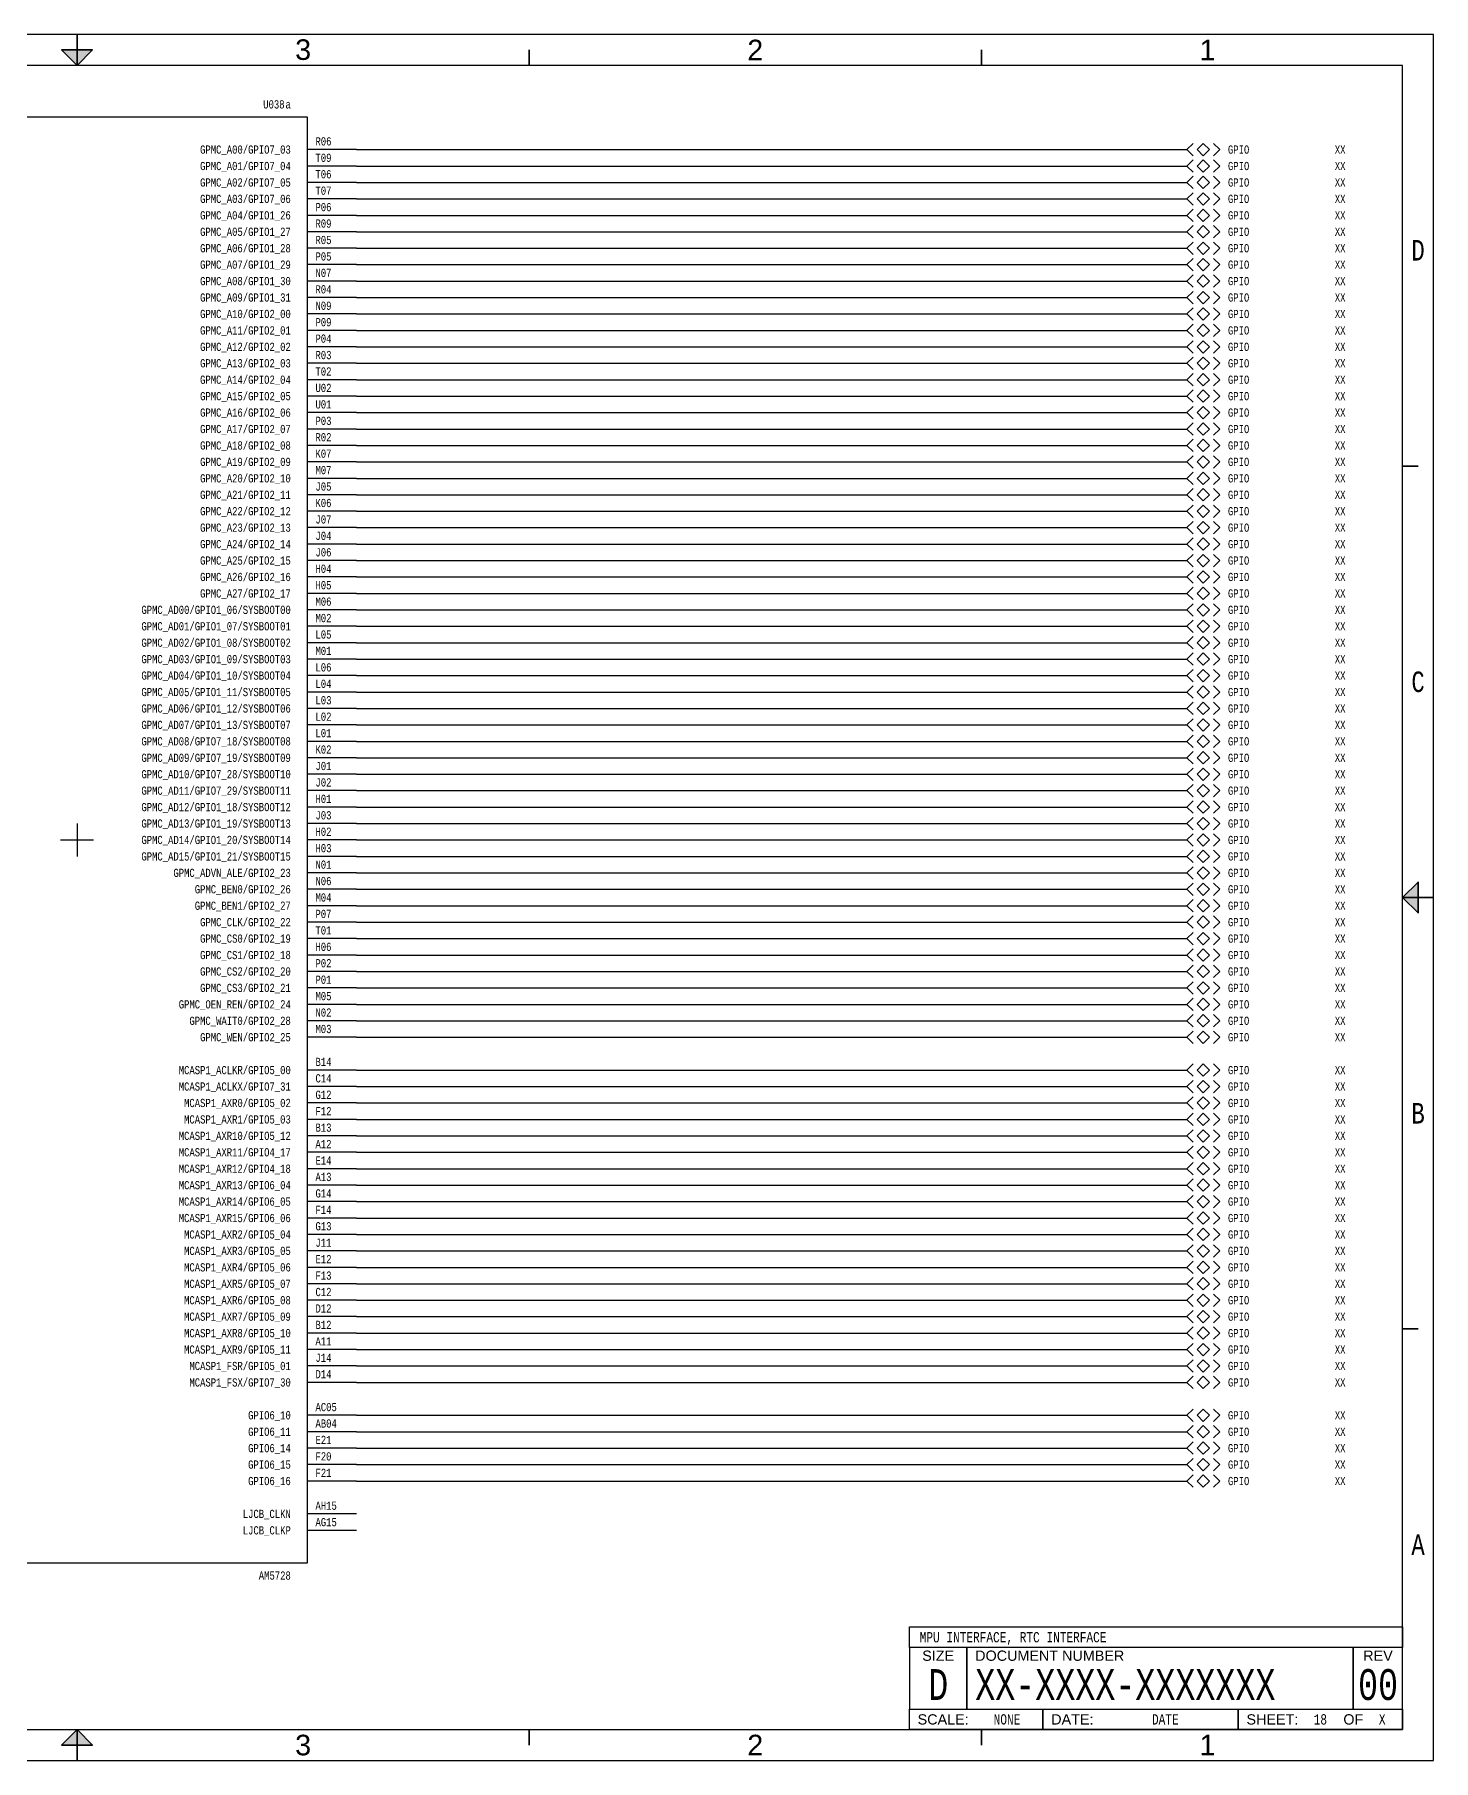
# Paper-space layout '18' of a CAD drawing. Header units: inches. Extents: x 0.2 to 16.8, y 0.2 to 10.8.
# Drawn here: x 8.24 to 16.75, y 0.25 to 10.75 of the extents above; entities that cross this region are included whole.
import ezdxf
from ezdxf.enums import TextEntityAlignment as Align

# ---------------------------------------------------------------- set-up
doc = ezdxf.new("R2010")
doc.units = ezdxf.units.IN
doc.header["$MEASUREMENT"] = 0
for name, color, linetype in [('BORDER', 13, 'Continuous'), ('COMPONENT', 14, 'Continuous'), ('SIGNAL', 84, 'Continuous'), ('TEXT', 252, 'Continuous')]:
    doc.layers.add(name, color=color, linetype=linetype)
doc.styles.add('Monotxt_75', font='monotxt.shx', dxfattribs={"width": 0.75})
doc.styles.get("Standard").update_dxf_attribs({"font": 'arial.ttf'})

# ---------------------------------------------------------------- blocks, each defined once
blk = doc.blocks.new('ANSI B Frame')
at = {"layer": 'BORDER', "lineweight": 35}
h = blk.add_hatch(color=256, dxfattribs=at)
h.dxf.hatch_style = 1
h.paths.add_polyline_path([(8.59375, 10.65625), (8.5, 10.65625), (8.5, 10.5625)])
h.paths.add_polyline_path([(8.5, 10.5625), (8.5, 10.65625), (8.40625, 10.65625)])
h = blk.add_hatch(color=256, dxfattribs=at)
h.dxf.hatch_style = 1
h.paths.add_polyline_path([(16.65625, 5.59375), (16.65625, 5.5), (16.5625, 5.5)])
h.paths.add_polyline_path([(16.5625, 5.5), (16.65625, 5.5), (16.65625, 5.40625)])
h = blk.add_hatch(color=256, dxfattribs=at)
h.dxf.hatch_style = 1
h.paths.add_polyline_path([(8.59375, 0.34375), (8.5, 0.34375), (8.5, 0.4375)])
h.paths.add_polyline_path([(8.5, 0.4375), (8.5, 0.34375), (8.40625, 0.34375)])
at = {"layer": 'BORDER'}
for points in [[(0.25, 0.25), (16.75, 0.25), (16.75, 10.75), (0.25, 10.75)], [(0.4375, 0.4375), (16.5625, 0.4375), (16.5625, 10.5625), (0.4375, 10.5625)], [(13.5625, 1.0625), (16.5625, 1.0625), (16.5625, 0.9375), (13.5625, 0.9375)], [(13.5625, 0.9375), (13.5625, 0.5625), (13.9125, 0.5625), (13.9125, 0.9375), (13.9125, 0.5625), (16.2625, 0.5625), (16.2625, 0.9375), (16.2625, 0.5625), (16.5625, 0.5625), (16.5625, 0.9375)], [(16.5625, 0.4375), (15.5625, 0.4375), (15.5625, 0.5625), (15.5625, 0.4375), (14.375, 0.4375), (14.375, 0.5625), (14.375, 0.4375), (13.5625, 0.4375), (13.5625, 0.5625), (16.5625, 0.5625)]]:
    blk.add_lwpolyline(points, close=True, dxfattribs=at)
at = {"layer": 'BORDER', "lineweight": 35}
for points in [[(8.5, 10.5625), (8.5, 10.75)], [(11.25, 10.65625), (11.25, 10.5625)], [(14, 10.65625), (14, 10.5625)], [(16.65625, 8.125), (16.5625, 8.125)], [(16.5625, 5.5), (16.75, 5.5)], [(16.65625, 2.875), (16.5625, 2.875)], [(8.5, 0.4375), (8.5, 0.25)], [(11.25, 0.34375), (11.25, 0.4375)], [(14, 0.34375), (14, 0.4375)]]:
    blk.add_lwpolyline(points, dxfattribs=at)
for points in [[(8.5, 10.5625), (8.59375, 10.65625), (8.40625, 10.65625)], [(16.5625, 5.5), (16.65625, 5.59375), (16.65625, 5.40625)], [(8.5, 0.4375), (8.59375, 0.34375), (8.40625, 0.34375)]]:
    blk.add_lwpolyline(points, close=True, dxfattribs=at)
at = {"layer": 'BORDER', "style": 'Monotxt_75', "width": 0.75}
for s, p in [('D', (16.65625, 9.4375)), ('C', (16.65625, 6.8125)), ('B', (16.65625, 4.1875)), ('A', (16.65625, 1.5625))]:
    blk.add_text(s, height=0.125, dxfattribs=at).set_placement(p, align=Align.MIDDLE_CENTER)
at = {"layer": 'BORDER'}
for s, p in [('SIZE', (13.7375, 0.8875)), ('REV', (16.4125, 0.8875)), ('OF', (16.2625, 0.5))]:
    blk.add_text(s, height=0.0625, dxfattribs=at).set_placement(p, align=Align.MIDDLE_CENTER)
for s, p in [('DOCUMENT NUMBER', (13.9625, 0.8875)), ('SCALE:', (13.6125, 0.5)), ('DATE:', (14.425, 0.5)), ('SHEET:', (15.6125, 0.5))]:
    blk.add_text(s, height=0.0625, dxfattribs=at).set_placement(p, align=Align.MIDDLE_LEFT)
at = {"layer": 'BORDER', "flags": 8}
for tag, p in [('ZN6', (1.625, 10.65787)), ('ZN5', (4.375, 10.66009)), ('ZN4', (7.125, 10.65625)), ('ZN3', (9.875, 10.65796)), ('ZN2', (12.625, 10.65574)), ('ZN1', (15.375, 10.65574)), ('ZN6', (1.625, 0.34375)), ('ZN5', (4.375, 0.34375)), ('ZN4', (7.125, 0.34375)), ('ZN3', (9.875, 0.34375)), ('ZN2', (12.625, 0.34375)), ('ZN1', (15.375, 0.34375))]:
    blk.add_attdef(tag, text='', height=0.125, dxfattribs=at).set_placement(p, align=Align.MIDDLE_CENTER)
at = {"layer": 'TEXT', "style": 'Monotxt_75', "width": 0.75, "flags": 8}
for tag, height, p in [('DESRP', 0.0625, (13.625, 1)), ('DWG_NO', 0.1875, (13.9625, 0.7125))]:
    blk.add_attdef(tag, text='', height=height, dxfattribs=at).set_placement(p, align=Align.MIDDLE_LEFT)
for tag, height, p in [('SHTSZ', 0.1875, (13.7375, 0.7125)), ('REV', 0.1875, (16.4125, 0.7125)), ('SCALE', 0.0625, (14.15625, 0.5)), ('REVDATE', 0.0625, (15.11875, 0.5)), ('CURRSHT', 0.0625, (16.0625, 0.5)), ('LASTSHT', 0.0625, (16.4375, 0.5))]:
    blk.add_attdef(tag, text='', height=height, dxfattribs=at).set_placement(p, align=Align.MIDDLE_CENTER)
blk = doc.blocks.new('AM5728_A')
blk.add_lwpolyline([(-1.4, 4.4), (1.4, 4.4), (1.4, -4.4), (-1.4, -4.4)], close=True)
for points in [[(-1.7, 4.2), (-1.4, 4.2)], [(1.7, 4.2), (1.4, 4.2)], [(-1.4, 4.1), (-1.7, 4.1)], [(1.7, 4.1), (1.4, 4.1)], [(-1.4, 4), (-1.7, 4)], [(1.7, 4), (1.4, 4)], [(-1.4, 3.9), (-1.7, 3.9)], [(1.7, 3.9), (1.4, 3.9)], [(1.7, 3.8), (1.4, 3.8)], [(-1.4, 3.7), (-1.7, 3.7)], [(1.7, 3.7), (1.4, 3.7)], [(-1.4, 3.6), (-1.7, 3.6)], [(1.7, 3.6), (1.4, 3.6)], [(-1.4, 3.5), (-1.7, 3.5)], [(1.7, 3.5), (1.4, 3.5)], [(-1.4, 3.4), (-1.7, 3.4)], [(1.7, 3.4), (1.4, 3.4)], [(-1.4, 3.3), (-1.7, 3.3)], [(1.7, 3.3), (1.4, 3.3)], [(-1.4, 3.2), (-1.7, 3.2)], [(1.7, 3.2), (1.4, 3.2)], [(-1.4, 3.1), (-1.7, 3.1)], [(1.7, 3.1), (1.4, 3.1)], [(-1.4, 3), (-1.7, 3)], [(1.7, 3), (1.4, 3)], [(1.7, 2.9), (1.4, 2.9)], [(-1.4, 2.8), (-1.7, 2.8)], [(1.7, 2.8), (1.4, 2.8)], [(-1.4, 2.7), (-1.7, 2.7)], [(1.7, 2.7), (1.4, 2.7)], [(-1.4, 2.6), (-1.7, 2.6)], [(1.7, 2.6), (1.4, 2.6)], [(1.7, 2.5), (1.4, 2.5)], [(-1.4, 2.4), (-1.7, 2.4)], [(1.7, 2.4), (1.4, 2.4)], [(-1.4, 2.3), (-1.7, 2.3)], [(1.7, 2.3), (1.4, 2.3)], [(-1.4, 2.2), (-1.7, 2.2)], [(1.7, 2.2), (1.4, 2.2)], [(1.7, 2.1), (1.4, 2.1)], [(-1.4, 2), (-1.7, 2)], [(1.7, 2), (1.4, 2)], [(-1.4, 1.9), (-1.7, 1.9)], [(1.7, 1.9), (1.4, 1.9)], [(-1.4, 1.8), (-1.7, 1.8)], [(1.7, 1.8), (1.4, 1.8)], [(-1.4, 1.7), (-1.7, 1.7)], [(1.7, 1.7), (1.4, 1.7)], [(1.7, 1.6), (1.4, 1.6)], [(-1.4, 1.5), (-1.7, 1.5)], [(1.7, 1.5), (1.4, 1.5)], [(-1.4, 1.4), (-1.7, 1.4)], [(1.7, 1.4), (1.4, 1.4)], [(-1.4, 1.3), (-1.7, 1.3)], [(1.7, 1.3), (1.4, 1.3)], [(-1.4, 1.2), (-1.7, 1.2)], [(1.7, 1.2), (1.4, 1.2)], [(1.7, 1.1), (1.4, 1.1)], [(-1.4, 1), (-1.7, 1)], [(1.7, 1), (1.4, 1)], [(-1.4, 0.9), (-1.7, 0.9)], [(1.7, 0.9), (1.4, 0.9)], [(-1.4, 0.8), (-1.7, 0.8)], [(1.7, 0.8), (1.4, 0.8)], [(-1.4, 0.7), (-1.7, 0.7)], [(1.7, 0.7), (1.4, 0.7)], [(-1.4, 0.6), (-1.7, 0.6)], [(1.7, 0.6), (1.4, 0.6)], [(1.7, 0.5), (1.4, 0.5)], [(-1.4, 0.4), (-1.7, 0.4)], [(1.7, 0.4), (1.4, 0.4)], [(1.7, 0.3), (1.4, 0.3)], [(-1.4, 0.2), (-1.7, 0.2)], [(1.7, 0.2), (1.4, 0.2)], [(-1.4, 0.1), (-1.7, 0.1)], [(-1.4, 0), (-1.7, 0)], [(1.7, 0.1), (1.4, 0.1)], [(1.7, 0), (1.4, 0)], [(-1.4, -0.1), (-1.7, -0.1)], [(1.7, -0.1), (1.4, -0.1)], [(-1.4, -0.2), (-1.7, -0.2)], [(1.7, -0.2), (1.4, -0.2)], [(-1.4, -0.3), (-1.7, -0.3)], [(1.7, -0.3), (1.4, -0.3)], [(1.7, -0.4), (1.4, -0.4)], [(-1.4, -0.5), (-1.7, -0.5)], [(1.7, -0.5), (1.4, -0.5)], [(1.7, -0.6), (1.4, -0.6)], [(-1.4, -0.7), (-1.7, -0.7)], [(1.7, -0.7), (1.4, -0.7)], [(-1.7, -0.8), (-1.4, -0.8)], [(1.7, -0.8), (1.4, -0.8)], [(1.7, -0.9), (1.4, -0.9)], [(1.7, -1), (1.4, -1)], [(-1.4, -1.1), (-1.7, -1.1)], [(1.7, -1.1), (1.4, -1.1)], [(-1.4, -1.2), (-1.7, -1.2)], [(1.7, -1.2), (1.4, -1.2)], [(-1.4, -1.3), (-1.7, -1.3)], [(-1.4, -1.4), (-1.7, -1.4)], [(1.7, -1.4), (1.4, -1.4)], [(-1.4, -1.5), (-1.7, -1.5)], [(1.7, -1.5), (1.4, -1.5)], [(-1.4, -1.6), (-1.7, -1.6)], [(1.7, -1.6), (1.4, -1.6)], [(-1.4, -1.7), (-1.7, -1.7)], [(1.7, -1.7), (1.4, -1.7)], [(-1.4, -1.8), (-1.7, -1.8)], [(1.7, -1.8), (1.4, -1.8)], [(-1.4, -1.9), (-1.7, -1.9)], [(1.7, -1.9), (1.4, -1.9)], [(-1.4, -2), (-1.7, -2)], [(-1.4, -2.1), (-1.7, -2.1)], [(1.7, -2), (1.4, -2)], [(-1.4, -2.2), (-1.7, -2.2)], [(1.7, -2.1), (1.4, -2.1)], [(1.7, -2.2), (1.4, -2.2)], [(1.7, -2.3), (1.4, -2.3)], [(-1.4, -2.4), (-1.7, -2.4)], [(1.7, -2.4), (1.4, -2.4)], [(-1.4, -2.5), (-1.7, -2.5)], [(1.7, -2.5), (1.4, -2.5)], [(-1.4, -2.6), (-1.7, -2.6)], [(1.7, -2.6), (1.4, -2.6)], [(-1.4, -2.7), (-1.7, -2.7)], [(1.7, -2.7), (1.4, -2.7)], [(-1.4, -2.8), (-1.7, -2.8)], [(1.7, -2.8), (1.4, -2.8)], [(-1.4, -2.9), (-1.7, -2.9)], [(1.7, -2.9), (1.4, -2.9)], [(-1.4, -3), (-1.7, -3)], [(1.7, -3), (1.4, -3)], [(-1.4, -3.1), (-1.7, -3.1)], [(1.7, -3.1), (1.4, -3.1)], [(-1.4, -3.2), (-1.7, -3.2)], [(1.7, -3.2), (1.4, -3.2)], [(-1.4, -3.3), (-1.7, -3.3)], [(1.7, -3.3), (1.4, -3.3)], [(-1.4, -3.4), (-1.7, -3.4)], [(-1.4, -3.5), (-1.7, -3.5)], [(1.7, -3.5), (1.4, -3.5)], [(1.7, -3.6), (1.4, -3.6)], [(-1.4, -3.7), (-1.7, -3.7)], [(1.7, -3.7), (1.4, -3.7)], [(-1.4, -3.8), (-1.7, -3.8)], [(1.7, -3.8), (1.4, -3.8)], [(-1.4, -3.9), (-1.7, -3.9)], [(1.7, -3.9), (1.4, -3.9)], [(-1.4, -4), (-1.7, -4)], [(-1.4, -4.1), (-1.7, -4.1)], [(1.7, -4.1), (1.4, -4.1)], [(-1.4, -4.2), (-1.7, -4.2)], [(1.7, -4.2), (1.4, -4.2)]]:
    blk.add_lwpolyline(points)
at = {"color": 7}
for points in [[(0, 0.1), (0, 0), (0.1, 0)], [(-0.1, 0), (0, 0), (0, -0.1)]]:
    blk.add_lwpolyline(points, dxfattribs=at)
at = {"layer": 'TEXT', "style": 'Monotxt_75', "width": 0.75}
for s, p in [('a', (1.3, 4.45)), ('AD17', (-1.45, 4.225)), ('AC17', (-1.45, 4.125)), ('AB16', (-1.45, 4.025)), ('AC16', (-1.45, 3.925)), ('D20', (-1.45, 3.725)), ('F18', (-1.45, 3.625)), ('D23', (-1.45, 3.525)), ('F19', (-1.45, 3.425)), ('E18', (-1.45, 3.325)), ('E20', (-1.45, 3.225)), ('G21', (-1.45, 3.125)), ('D24', (-1.45, 3.025)), ('AE15', (-1.45, 2.825)), ('AD15', (-1.45, 2.725)), ('AF15', (-1.45, 2.625)), ('AC15', (-1.45, 2.425)), ('AC13', (-1.45, 2.325)), ('AC14', (-1.45, 2.225)), ('AE14', (-1.45, 2.025)), ('AD14', (-1.45, 1.925)), ('AB17', (-1.45, 1.825)), ('AF14', (-1.45, 1.725)), ('D18', (-1.45, 1.525)), ('E17', (-1.45, 1.425)), ('B26', (-1.45, 1.325)), ('C23', (-1.45, 1.225)), ('D21', (-1.45, 1.025)), ('Y11', (-1.45, 0.925)), ('F22', (-1.45, 0.825)), ('E23', (-1.45, 0.725)), ('F23', (-1.45, 0.625)), ('AB10', (-1.45, 0.425)), ('AF12', (-1.45, 0.225)), ('AE12', (-1.45, 0.125)), ('AC11', (-1.45, 0.025)), ('AD11', (-1.45, -0.075)), ('AD12', (-1.45, -0.175)), ('AC12', (-1.45, -0.275)), ('AC10', (-1.45, -0.475)), ('AE11', (-1.45, -0.675)), ('AF11', (-1.45, -0.775)), ('E15', (-1.45, -1.075)), ('A19', (-1.45, -1.175)), ('B15', (-1.45, -1.275)), ('A15', (-1.45, -1.375)), ('C15', (-1.45, -1.475)), ('A16', (-1.45, -1.575)), ('D15', (-1.45, -1.675)), ('B16', (-1.45, -1.775)), ('B17', (-1.45, -1.875)), ('A17', (-1.45, -1.975)), ('A20', (-1.45, -2.075)), ('A18', (-1.45, -2.175)), ('B18', (-1.45, -2.375)), ('B19', (-1.45, -2.475)), ('C17', (-1.45, -2.575)), ('C18', (-1.45, -2.775)), ('F15', (-1.45, -2.675)), ('G16', (-1.45, -2.875)), ('D17', (-1.45, -2.975)), ('A21', (-1.45, -3.075)), ('AA03', (-1.45, -3.175)), ('AB03', (-1.45, -3.275)), ('AA04', (-1.45, -3.375)), ('AB09', (-1.45, -3.475)), ('AB02', (-1.45, -3.675)), ('AB01', (-1.45, -3.775)), ('AA02', (-1.45, -3.875)), ('AA01', (-1.45, -3.975)), ('AC02', (-1.45, -4.075)), ('AC01', (-1.45, -4.175))]:
    blk.add_text(s, height=0.05, dxfattribs=at).set_placement(p, align=Align.RIGHT)
for s, p in [('WAKEUP0/GPIO1_00', (-1.3, 4.2)), ('WAKEUP1/GPIO1_01', (-1.3, 4.1)), ('WAKEUP2/GPIO1_02', (-1.3, 4)), ('WAKEUP3/GPIO1_03', (-1.3, 3.9)), ('TRSTN', (-1.3, 3.7)), ('TMS', (-1.3, 3.6)), ('TDI/GPIO8_27', (-1.3, 3.5)), ('TDO/GPIO8_28', (-1.3, 3.4)), ('RTCK/GPIO8_29', (-1.3, 3.3)), ('TCLK', (-1.3, 3.2)), ('EMU0/GPIO8_30', (-1.3, 3.1)), ('EMU1/GPIO8_31', (-1.3, 3)), ('XI_OSC0', (-1.3, 2.8)), ('VSSA_OSC0', (-1.3, 2.6)), ('XO_OSC0', (-1.3, 2.7)), ('XI_OSC1', (-1.3, 2.4)), ('XO_OSC1', (-1.3, 2.3)), ('VSSA_OSC1', (-1.3, 2.2)), ('RTC_OSC_XI_CLKIN32', (-1.3, 2)), ('RTC_OSC_XO', (-1.3, 1.9)), ('RTC_PORZ', (-1.3, 1.8)), ('RTC_ISO', (-1.3, 1.7)), ('XREF_CLK0/GPIO6_17', (-1.3, 1.5)), ('XREF_CLK1/GPIO6_18', (-1.3, 1.4)), ('XREF_CLK2/GPIO6_19', (-1.3, 1.3)), ('XREF_CLK3/GPIO6_20', (-1.3, 1.2)), ('NMIN_DSP', (-1.3, 1)), ('ON_OFF', (-1.3, 0.9)), ('PORZ', (-1.3, 0.8)), ('RESETN', (-1.3, 0.7)), ('RSTOUTN', (-1.3, 0.6)), ('USB1_DRVVBUS/GPIO6_12', (-1.3, 0.4)), ('USB_RXN0', (-1.3, 0.2)), ('USB_RXP0', (-1.3, 0.1)), ('USB_TXN0', (-1.3, 0)), ('USB_TXP0', (-1.3, -0.1)), ('USB1_DP', (-1.3, -0.2)), ('USB1_DM', (-1.3, -0.3)), ('USB2_DRVVBUS/GPIO6_13', (-1.3, -0.5)), ('USB2_DP', (-1.3, -0.7)), ('USB2_DM', (-1.3, -0.8)), ('MCASP2_ACLKR', (-1.3, -1.1)), ('MCASP2_ACLKX', (-1.3, -1.2)), ('MCASP2_AXR0', (-1.3, -1.3)), ('MCASP2_AXR1', (-1.3, -1.4)), ('MCASP2_AXR2/GPIO6_08', (-1.3, -1.5)), ('MCASP2_AXR3/GPIO6_09', (-1.3, -1.6)), ('MCASP2_AXR4/GPIO1_04', (-1.3, -1.7)), ('MCASP2_AXR5/GPIO6_07', (-1.3, -1.8)), ('MCASP2_AXR6/GPIO2_29', (-1.3, -1.9)), ('MCASP2_AXR7/GPIO1_05', (-1.3, -2)), ('MCASP2_FSR', (-1.3, -2.1)), ('MCASP2_FSX', (-1.3, -2.2)), ('MCASP3_ACLKX/GPIO5_13', (-1.3, -2.4)), ('MCASP3_AXR0', (-1.3, -2.5)), ('MCASP3_AXR1', (-1.3, -2.6)), ('MCASP3_FSX/GPIO5_14', (-1.3, -2.7)), ('MCASP4_ACLKX', (-1.3, -2.8)), ('MCASP4_AXR0', (-1.3, -2.9)), ('MCASP4_AXR1', (-1.3, -3)), ('MCASP4_FSX', (-1.3, -3.1)), ('MCASP5_ACLKX', (-1.3, -3.2)), ('MCASP5_AXR0', (-1.3, -3.3)), ('MCASP5_AXR1', (-1.3, -3.4)), ('MCASP5_FSX', (-1.3, -3.5)), ('MLBP_CLK_N', (-1.3, -3.7)), ('MLBP_CLK_P', (-1.3, -3.8)), ('MLBP_DAT_N', (-1.3, -3.9)), ('MLBP_DAT_P', (-1.3, -4)), ('MLBP_SIG_N', (-1.3, -4.1)), ('MLBP_SIG_P', (-1.3, -4.2))]:
    blk.add_text(s, height=0.05, dxfattribs=at).set_placement(p, align=Align.MIDDLE_LEFT)
for s, p in [('GPMC_A00/GPIO7_03', (1.3, 4.2)), ('GPMC_A01/GPIO7_04', (1.3, 4.1)), ('GPMC_A02/GPIO7_05', (1.3, 4)), ('GPMC_A03/GPIO7_06', (1.3, 3.9)), ('GPMC_A04/GPIO1_26', (1.3, 3.8)), ('GPMC_A05/GPIO1_27', (1.3, 3.7)), ('GPMC_A06/GPIO1_28', (1.3, 3.6)), ('GPMC_A07/GPIO1_29', (1.3, 3.5)), ('GPMC_A08/GPIO1_30', (1.3, 3.4)), ('GPMC_A09/GPIO1_31', (1.3, 3.3)), ('GPMC_A10/GPIO2_00', (1.3, 3.2)), ('GPMC_A11/GPIO2_01', (1.3, 3.1)), ('GPMC_A12/GPIO2_02', (1.3, 3)), ('GPMC_A13/GPIO2_03', (1.3, 2.9)), ('GPMC_A14/GPIO2_04', (1.3, 2.8)), ('GPMC_A15/GPIO2_05', (1.3, 2.7)), ('GPMC_A16/GPIO2_06', (1.3, 2.6)), ('GPMC_A17/GPIO2_07', (1.3, 2.5)), ('GPMC_A18/GPIO2_08', (1.3, 2.4)), ('GPMC_A19/GPIO2_09', (1.3, 2.3)), ('GPMC_A20/GPIO2_10', (1.3, 2.2)), ('GPMC_A21/GPIO2_11', (1.3, 2.1)), ('GPMC_A22/GPIO2_12', (1.3, 2)), ('GPMC_A23/GPIO2_13', (1.3, 1.9)), ('GPMC_A24/GPIO2_14', (1.3, 1.8)), ('GPMC_A25/GPIO2_15', (1.3, 1.7)), ('GPMC_A26/GPIO2_16', (1.3, 1.6)), ('GPMC_A27/GPIO2_17', (1.3, 1.5)), ('GPMC_AD00/GPIO1_06/SYSBOOT00', (1.3, 1.4)), ('GPMC_AD01/GPIO1_07/SYSBOOT01', (1.3, 1.3)), ('GPMC_AD02/GPIO1_08/SYSBOOT02', (1.3, 1.2)), ('GPMC_AD03/GPIO1_09/SYSBOOT03', (1.3, 1.1)), ('GPMC_AD04/GPIO1_10/SYSBOOT04', (1.3, 1)), ('GPMC_AD05/GPIO1_11/SYSBOOT05', (1.3, 0.9)), ('GPMC_AD06/GPIO1_12/SYSBOOT06', (1.3, 0.8)), ('GPMC_AD07/GPIO1_13/SYSBOOT07', (1.3, 0.7)), ('GPMC_AD08/GPIO7_18/SYSBOOT08', (1.3, 0.6)), ('GPMC_AD09/GPIO7_19/SYSBOOT09', (1.3, 0.5)), ('GPMC_AD10/GPIO7_28/SYSBOOT10', (1.3, 0.4)), ('GPMC_AD11/GPIO7_29/SYSBOOT11', (1.3, 0.3)), ('GPMC_AD12/GPIO1_18/SYSBOOT12', (1.3, 0.2)), ('GPMC_AD13/GPIO1_19/SYSBOOT13', (1.3, 0.1)), ('GPMC_AD14/GPIO1_20/SYSBOOT14', (1.3, 0)), ('GPMC_AD15/GPIO1_21/SYSBOOT15', (1.3, -0.1)), ('GPMC_ADVN_ALE/GPIO2_23', (1.3, -0.2)), ('GPMC_BEN0/GPIO2_26', (1.3, -0.3)), ('GPMC_BEN1/GPIO2_27', (1.3, -0.4)), ('GPMC_CLK/GPIO2_22', (1.3, -0.5)), ('GPMC_CS0/GPIO2_19', (1.3, -0.6)), ('GPMC_CS1/GPIO2_18', (1.3, -0.7)), ('GPMC_CS2/GPIO2_20', (1.3, -0.8)), ('GPMC_CS3/GPIO2_21', (1.3, -0.9)), ('GPMC_OEN_REN/GPIO2_24', (1.3, -1)), ('GPMC_WAIT0/GPIO2_28', (1.3, -1.1)), ('GPMC_WEN/GPIO2_25', (1.3, -1.2)), ('MCASP1_ACLKR/GPIO5_00', (1.3, -1.4)), ('MCASP1_ACLKX/GPIO7_31', (1.3, -1.5)), ('MCASP1_AXR0/GPIO5_02', (1.3, -1.6)), ('MCASP1_AXR1/GPIO5_03', (1.3, -1.7)), ('MCASP1_AXR10/GPIO5_12', (1.3, -1.8)), ('MCASP1_AXR11/GPIO4_17', (1.3, -1.9)), ('MCASP1_AXR12/GPIO4_18', (1.3, -2)), ('MCASP1_AXR13/GPIO6_04', (1.3, -2.1)), ('MCASP1_AXR14/GPIO6_05', (1.3, -2.2)), ('MCASP1_AXR15/GPIO6_06', (1.3, -2.3)), ('MCASP1_AXR2/GPIO5_04', (1.3, -2.4)), ('MCASP1_AXR3/GPIO5_05', (1.3, -2.5)), ('MCASP1_AXR4/GPIO5_06', (1.3, -2.6)), ('MCASP1_AXR5/GPIO5_07', (1.3, -2.7)), ('MCASP1_AXR6/GPIO5_08', (1.3, -2.8)), ('MCASP1_AXR7/GPIO5_09', (1.3, -2.9)), ('MCASP1_AXR8/GPIO5_10', (1.3, -3)), ('MCASP1_AXR9/GPIO5_11', (1.3, -3.1)), ('MCASP1_FSR/GPIO5_01', (1.3, -3.2)), ('MCASP1_FSX/GPIO7_30', (1.3, -3.3)), ('GPIO6_10', (1.3, -3.5)), ('GPIO6_11', (1.3, -3.6)), ('GPIO6_14', (1.3, -3.7)), ('GPIO6_15', (1.3, -3.8)), ('GPIO6_16', (1.3, -3.9)), ('LJCB_CLKN', (1.3, -4.1)), ('LJCB_CLKP', (1.3, -4.2))]:
    blk.add_text(s, height=0.05, dxfattribs=at).set_placement(p, align=Align.MIDDLE_RIGHT)
for s, p in [('R06', (1.45, 4.225)), ('T09', (1.45, 4.125)), ('T06', (1.45, 4.025)), ('T07', (1.45, 3.925)), ('P06', (1.45, 3.825)), ('R09', (1.45, 3.725)), ('R05', (1.45, 3.625)), ('P05', (1.45, 3.525)), ('N07', (1.45, 3.425)), ('R04', (1.45, 3.325)), ('N09', (1.45, 3.225)), ('P09', (1.45, 3.125)), ('P04', (1.45, 3.025)), ('R03', (1.45, 2.925)), ('T02', (1.45, 2.825)), ('U02', (1.45, 2.725)), ('U01', (1.45, 2.625)), ('P03', (1.45, 2.525)), ('R02', (1.45, 2.425)), ('K07', (1.45, 2.325)), ('M07', (1.45, 2.225)), ('J05', (1.45, 2.125)), ('K06', (1.45, 2.025)), ('J07', (1.45, 1.925)), ('J04', (1.45, 1.825)), ('J06', (1.45, 1.725)), ('H04', (1.45, 1.625)), ('H05', (1.45, 1.525)), ('M06', (1.45, 1.425)), ('M02', (1.45, 1.325)), ('L05', (1.45, 1.225)), ('M01', (1.45, 1.125)), ('L06', (1.45, 1.025)), ('L04', (1.45, 0.925)), ('L03', (1.45, 0.825)), ('L02', (1.45, 0.725)), ('L01', (1.45, 0.625)), ('K02', (1.45, 0.525)), ('J01', (1.45, 0.425)), ('J02', (1.45, 0.325)), ('H01', (1.45, 0.225)), ('J03', (1.45, 0.125)), ('H02', (1.45, 0.025)), ('H03', (1.45, -0.075)), ('N01', (1.45, -0.175)), ('N06', (1.45, -0.275)), ('M04', (1.45, -0.375)), ('T01', (1.45, -0.575)), ('P07', (1.45, -0.475)), ('H06', (1.45, -0.675)), ('P02', (1.45, -0.775)), ('P01', (1.45, -0.875)), ('M05', (1.45, -0.975)), ('N02', (1.45, -1.075)), ('M03', (1.45, -1.175)), ('B14', (1.45, -1.375)), ('C14', (1.45, -1.475)), ('G12', (1.45, -1.575)), ('F12', (1.45, -1.675)), ('B13', (1.45, -1.775)), ('A12', (1.45, -1.875)), ('E14', (1.45, -1.975)), ('A13', (1.45, -2.075)), ('G14', (1.45, -2.175)), ('F14', (1.45, -2.275)), ('G13', (1.45, -2.375)), ('J11', (1.45, -2.475)), ('E12', (1.45, -2.575)), ('F13', (1.45, -2.675)), ('C12', (1.45, -2.775)), ('D12', (1.45, -2.875)), ('B12', (1.45, -2.975)), ('A11', (1.45, -3.075)), ('J14', (1.45, -3.175)), ('D14', (1.45, -3.275)), ('AC05', (1.45, -3.475)), ('AB04', (1.45, -3.575)), ('E21', (1.45, -3.675)), ('F20', (1.45, -3.775)), ('F21', (1.45, -3.875)), ('AH15', (1.45, -4.075)), ('AG15', (1.45, -4.175))]:
    blk.add_text(s, height=0.05, dxfattribs=at).set_placement(p)
blk.add_text('AM5728', height=0.05, dxfattribs=at).set_placement((1.3, -4.45), align=Align.TOP_RIGHT)
at = {"layer": 'TEXT', "style": 'Monotxt_75', "width": 0.75, "flags": 8}
blk.add_attdef('REFNO', text='', height=0.05, dxfattribs=at).set_placement((1.262, 4.45), align=Align.RIGHT)
blk = doc.blocks.new('BIDIR_CONN')
for points in [[(0, 0), (0.05, 0)], [(0.06875, 0.01875), (0.05, 0), (0.06875, -0.01875)], [(0.13125, 0.01875), (0.15, 0), (0.13125, -0.01875)]]:
    blk.add_lwpolyline(points)
blk.add_lwpolyline([(0.1, 0.01875), (0.08125, 0), (0.1, -0.01875), (0.11875, 0)], close=True)

psp = doc.layouts.new('18')

# ---------------------------------------------------------------- linework, layer by layer
at = {"layer": 'SIGNAL'}
for points in [[(10.2, 10.05), (15.15, 10.05)], [(10.2, 9.95), (15.15, 9.95)], [(10.2, 9.85), (15.15, 9.85)], [(10.2, 9.75), (15.15, 9.75)], [(10.2, 9.65), (15.15, 9.65)], [(10.2, 9.55), (15.15, 9.55)], [(10.2, 9.45), (15.15, 9.45)], [(10.2, 9.35), (15.15, 9.35)], [(10.2, 9.25), (15.15, 9.25)], [(10.2, 9.15), (15.15, 9.15)], [(10.2, 9.05), (15.15, 9.05)], [(10.2, 8.95), (15.15, 8.95)], [(10.2, 8.85), (15.15, 8.85)], [(10.2, 8.75), (15.15, 8.75)], [(10.2, 8.65), (15.15, 8.65)], [(10.2, 8.55), (15.15, 8.55)], [(10.2, 8.45), (15.15, 8.45)], [(10.2, 8.35), (15.15, 8.35)], [(10.2, 8.25), (15.15, 8.25)], [(10.2, 8.15), (15.15, 8.15)], [(10.2, 8.05), (15.15, 8.05)], [(10.2, 7.95), (15.15, 7.95)], [(10.2, 7.85), (15.15, 7.85)], [(10.2, 7.75), (15.15, 7.75)], [(10.2, 7.65), (15.15, 7.65)], [(10.2, 7.55), (15.15, 7.55)], [(10.2, 7.45), (15.15, 7.45)], [(10.2, 7.35), (15.15, 7.35)], [(10.2, 7.25), (15.15, 7.25)], [(10.2, 7.15), (15.15, 7.15)], [(10.2, 7.05), (15.15, 7.05)], [(10.2, 6.95), (15.15, 6.95)], [(10.2, 6.85), (15.15, 6.85)], [(10.2, 6.75), (15.15, 6.75)], [(10.2, 6.65), (15.15, 6.65)], [(10.2, 6.55), (15.15, 6.55)], [(10.2, 6.45), (15.15, 6.45)], [(10.2, 6.35), (15.15, 6.35)], [(10.2, 6.25), (15.15, 6.25)], [(10.2, 6.15), (15.15, 6.15)], [(10.2, 6.05), (15.15, 6.05)], [(10.2, 5.95), (15.15, 5.95)], [(10.2, 5.85), (15.15, 5.85)], [(10.2, 5.75), (15.15, 5.75)], [(10.2, 5.65), (15.15, 5.65)], [(10.2, 5.55), (15.15, 5.55)], [(10.2, 5.45), (15.15, 5.45)], [(10.2, 5.35), (15.15, 5.35)], [(10.2, 5.25), (15.15, 5.25)], [(10.2, 5.15), (15.15, 5.15)], [(10.2, 5.05), (15.15, 5.05)], [(10.2, 4.95), (15.15, 4.95)], [(10.2, 4.85), (15.15, 4.85)], [(10.2, 4.75), (15.15, 4.75)], [(10.2, 4.65), (15.15, 4.65)], [(10.2, 4.45), (15.15, 4.45)], [(10.2, 4.35), (15.15, 4.35)], [(10.2, 4.25), (15.15, 4.25)], [(10.2, 4.15), (15.15, 4.15)], [(10.2, 4.05), (15.15, 4.05)], [(10.2, 3.95), (15.15, 3.95)], [(10.2, 3.85), (15.15, 3.85)], [(10.2, 3.75), (15.15, 3.75)], [(10.2, 3.65), (15.15, 3.65)], [(10.2, 3.55), (15.15, 3.55)], [(10.2, 3.45), (15.15, 3.45)], [(10.2, 3.35), (15.15, 3.35)], [(10.2, 3.25), (15.15, 3.25)], [(10.2, 3.15), (15.15, 3.15)], [(10.2, 3.05), (15.15, 3.05)], [(10.2, 2.95), (15.15, 2.95)], [(10.2, 2.85), (15.15, 2.85)], [(10.2, 2.75), (15.15, 2.75)], [(10.2, 2.65), (15.15, 2.65)], [(10.2, 2.55), (15.15, 2.55)], [(10.2, 2.35), (15.15, 2.35)], [(10.2, 2.25), (15.15, 2.25)], [(10.2, 2.15), (15.15, 2.15)], [(10.2, 2.05), (15.15, 2.05)], [(10.2, 1.95), (15.15, 1.95)]]:
    psp.add_lwpolyline(points, dxfattribs=at)

# ---------------------------------------------------------------- block references
ref = psp.add_blockref('ANSI B Frame', (0, 0))
ref.add_attrib('SHTSZ', 'D', dxfattribs={"layer": 'TEXT', "height": 0.188, "style": 'Monotxt_75', "width": 0.75}).set_placement((13.738, 0.712), align=Align.MIDDLE_CENTER)
ref.add_attrib('DWG_NO', 'XX-XXXX-XXXXXXX', dxfattribs={"layer": 'TEXT', "height": 0.1875, "style": 'Monotxt_75', "width": 0.75}).set_placement((13.963, 0.712), align=Align.MIDDLE_LEFT)
ref.add_attrib('REV', '00', dxfattribs={"layer": 'TEXT', "height": 0.1875, "style": 'Monotxt_75', "width": 0.75}).set_placement((16.413, 0.712), align=Align.MIDDLE_CENTER)
ref.add_attrib('SCALE', 'NONE', dxfattribs={"layer": 'TEXT', "height": 0.0625, "style": 'Monotxt_75', "width": 0.75}).set_placement((14.156, 0.5), align=Align.MIDDLE_CENTER)
ref.add_attrib('REVDATE', 'DATE', dxfattribs={"layer": 'TEXT', "height": 0.0625, "style": 'Monotxt_75', "width": 0.75}).set_placement((15.119, 0.5), align=Align.MIDDLE_CENTER)
ref.add_attrib('CURRSHT', '18', dxfattribs={"layer": 'TEXT', "height": 0.0625, "style": 'Monotxt_75', "width": 0.75}).set_placement((16.062, 0.5), align=Align.MIDDLE_CENTER)
ref.add_attrib('LASTSHT', 'X', dxfattribs={"layer": 'TEXT', "height": 0.0625, "style": 'Monotxt_75', "width": 0.75}).set_placement((16.438, 0.5), align=Align.MIDDLE_CENTER)
ref.add_attrib('DESRP', 'MPU INTERFACE, RTC INTERFACE', dxfattribs={"layer": 'TEXT', "height": 0.0625, "style": 'Monotxt_75', "width": 0.75}).set_placement((13.625, 1), align=Align.MIDDLE_LEFT)
ref.add_attrib('ZN1', '1', dxfattribs={"layer": 'BORDER', "height": 0.125}).set_placement((15.375, 0.344), align=Align.MIDDLE_CENTER)
ref.add_attrib('ZN1', '1', dxfattribs={"layer": 'BORDER', "height": 0.125}).set_placement((15.375, 10.656), align=Align.MIDDLE_CENTER)
ref.add_attrib('ZN2', '2', dxfattribs={"layer": 'BORDER', "height": 0.125}).set_placement((12.625, 0.344), align=Align.MIDDLE_CENTER)
ref.add_attrib('ZN2', '2', dxfattribs={"layer": 'BORDER', "height": 0.125}).set_placement((12.625, 10.656), align=Align.MIDDLE_CENTER)
ref.add_attrib('ZN3', '3', dxfattribs={"layer": 'BORDER', "height": 0.125}).set_placement((9.875, 0.344), align=Align.MIDDLE_CENTER)
ref.add_attrib('ZN3', '3', dxfattribs={"layer": 'BORDER', "height": 0.125}).set_placement((9.875, 10.658), align=Align.MIDDLE_CENTER)
at = {"layer": 'COMPONENT'}
psp.add_blockref('AM5728_A', (8.5, 5.85), dxfattribs=at).add_auto_attribs({'REFNO': 'U038'})
at = {"layer": 'COMPONENT', "xscale": 2, "yscale": 2, "zscale": 2}
for p in [(15.15, 10.05), (15.15, 9.95), (15.15, 9.85), (15.15, 9.75), (15.15, 9.65), (15.15, 9.55), (15.15, 9.45), (15.15, 9.35), (15.15, 9.25), (15.15, 9.15), (15.15, 9.05), (15.15, 8.95), (15.15, 8.85), (15.15, 8.75), (15.15, 8.65), (15.15, 8.55), (15.15, 8.45), (15.15, 8.35), (15.15, 8.25), (15.15, 8.15), (15.15, 8.05), (15.15, 7.95), (15.15, 7.85), (15.15, 7.75), (15.15, 7.65), (15.15, 7.55), (15.15, 7.45), (15.15, 7.35), (15.15, 7.25), (15.15, 7.15), (15.15, 7.05), (15.15, 6.95), (15.15, 6.85), (15.15, 6.75), (15.15, 6.65), (15.15, 6.55), (15.15, 6.45), (15.15, 6.35), (15.15, 6.25), (15.15, 6.15), (15.15, 6.05), (15.15, 5.95), (15.15, 5.85), (15.15, 5.75), (15.15, 5.65), (15.15, 5.55), (15.15, 5.45), (15.15, 5.35), (15.15, 5.25), (15.15, 5.15), (15.15, 5.05), (15.15, 4.95), (15.15, 4.85), (15.15, 4.75), (15.15, 4.65), (15.15, 4.45), (15.15, 4.35), (15.15, 4.25), (15.15, 4.15), (15.15, 4.05), (15.15, 3.95), (15.15, 3.85), (15.15, 3.75), (15.15, 3.65), (15.15, 3.55), (15.15, 3.45), (15.15, 3.35), (15.15, 3.25), (15.15, 3.15), (15.15, 3.05), (15.15, 2.95), (15.15, 2.85), (15.15, 2.75), (15.15, 2.65), (15.15, 2.55), (15.15, 2.35), (15.15, 2.25), (15.15, 2.15), (15.15, 2.05), (15.15, 1.95)]:
    psp.add_blockref('BIDIR_CONN', p, dxfattribs=at)

# ---------------------------------------------------------------- texts
at = {"layer": 'TEXT', "style": 'Monotxt_75', "width": 0.75}
for s, p in [('GPIO', (15.5, 10.05)), ('GPIO', (15.5, 9.95)), ('XX', (16.15, 10.05)), ('XX', (16.15, 9.95)), ('GPIO', (15.5, 9.85)), ('XX', (16.15, 9.85)), ('GPIO', (15.5, 9.75)), ('XX', (16.15, 9.75)), ('GPIO', (15.5, 9.65)), ('XX', (16.15, 9.65)), ('GPIO', (15.5, 9.55)), ('XX', (16.15, 9.55)), ('GPIO', (15.5, 9.45)), ('XX', (16.15, 9.45)), ('GPIO', (15.5, 9.35)), ('XX', (16.15, 9.35)), ('GPIO', (15.5, 9.25)), ('XX', (16.15, 9.25)), ('GPIO', (15.5, 9.15)), ('XX', (16.15, 9.15)), ('GPIO', (15.5, 9.05)), ('XX', (16.15, 9.05)), ('GPIO', (15.5, 8.95)), ('XX', (16.15, 8.95)), ('GPIO', (15.5, 8.85)), ('XX', (16.15, 8.85)), ('GPIO', (15.5, 8.75)), ('XX', (16.15, 8.75)), ('GPIO', (15.5, 8.65)), ('XX', (16.15, 8.65)), ('GPIO', (15.5, 8.55)), ('XX', (16.15, 8.55)), ('GPIO', (15.5, 8.45)), ('XX', (16.15, 8.45)), ('GPIO', (15.5, 8.35)), ('XX', (16.15, 8.35)), ('GPIO', (15.5, 8.25)), ('XX', (16.15, 8.25)), ('GPIO', (15.5, 8.15)), ('XX', (16.15, 8.15)), ('GPIO', (15.5, 8.05)), ('XX', (16.15, 8.05)), ('GPIO', (15.5, 7.95)), ('GPIO', (15.5, 7.85)), ('XX', (16.15, 7.95)), ('XX', (16.15, 7.85)), ('GPIO', (15.5, 7.75)), ('XX', (16.15, 7.75)), ('GPIO', (15.5, 7.65)), ('XX', (16.15, 7.65)), ('GPIO', (15.5, 7.55)), ('XX', (16.15, 7.55)), ('GPIO', (15.5, 7.45)), ('XX', (16.15, 7.45)), ('GPIO', (15.5, 7.35)), ('XX', (16.15, 7.35)), ('GPIO', (15.5, 7.25)), ('XX', (16.15, 7.25)), ('GPIO', (15.5, 7.15)), ('XX', (16.15, 7.15)), ('GPIO', (15.5, 7.05)), ('XX', (16.15, 7.05)), ('GPIO', (15.5, 6.95)), ('XX', (16.15, 6.95)), ('GPIO', (15.5, 6.85)), ('XX', (16.15, 6.85)), ('GPIO', (15.5, 6.75)), ('XX', (16.15, 6.75)), ('GPIO', (15.5, 6.65)), ('XX', (16.15, 6.65)), ('GPIO', (15.5, 6.55)), ('XX', (16.15, 6.55)), ('GPIO', (15.5, 6.45)), ('XX', (16.15, 6.45)), ('GPIO', (15.5, 6.35)), ('XX', (16.15, 6.35)), ('GPIO', (15.5, 6.25)), ('XX', (16.15, 6.25)), ('GPIO', (15.5, 6.15)), ('XX', (16.15, 6.15)), ('GPIO', (15.5, 6.05)), ('XX', (16.15, 6.05)), ('GPIO', (15.5, 5.95)), ('XX', (16.15, 5.95)), ('GPIO', (15.5, 5.85)), ('GPIO', (15.5, 5.75)), ('XX', (16.15, 5.85)), ('XX', (16.15, 5.75)), ('GPIO', (15.5, 5.65)), ('XX', (16.15, 5.65)), ('GPIO', (15.5, 5.55)), ('XX', (16.15, 5.55)), ('GPIO', (15.5, 5.45)), ('XX', (16.15, 5.45)), ('GPIO', (15.5, 5.35)), ('XX', (16.15, 5.35)), ('GPIO', (15.5, 5.25)), ('XX', (16.15, 5.25)), ('GPIO', (15.5, 5.15)), ('XX', (16.15, 5.15)), ('GPIO', (15.5, 5.05)), ('XX', (16.15, 5.05)), ('GPIO', (15.5, 4.95)), ('XX', (16.15, 4.95)), ('GPIO', (15.5, 4.85)), ('XX', (16.15, 4.85)), ('GPIO', (15.5, 4.75)), ('XX', (16.15, 4.75)), ('GPIO', (15.5, 4.65)), ('XX', (16.15, 4.65)), ('GPIO', (15.5, 4.45)), ('XX', (16.15, 4.45)), ('GPIO', (15.5, 4.35)), ('XX', (16.15, 4.35)), ('GPIO', (15.5, 4.25)), ('XX', (16.15, 4.25)), ('GPIO', (15.5, 4.15)), ('XX', (16.15, 4.15)), ('GPIO', (15.5, 4.05)), ('XX', (16.15, 4.05)), ('GPIO', (15.5, 3.95)), ('XX', (16.15, 3.95)), ('GPIO', (15.5, 3.85)), ('XX', (16.15, 3.85)), ('GPIO', (15.5, 3.75)), ('GPIO', (15.5, 3.65)), ('XX', (16.15, 3.75)), ('XX', (16.15, 3.65)), ('GPIO', (15.5, 3.55)), ('XX', (16.15, 3.55)), ('GPIO', (15.5, 3.45)), ('XX', (16.15, 3.45)), ('GPIO', (15.5, 3.35)), ('XX', (16.15, 3.35)), ('GPIO', (15.5, 3.25)), ('XX', (16.15, 3.25)), ('GPIO', (15.5, 3.15)), ('XX', (16.15, 3.15)), ('GPIO', (15.5, 3.05)), ('XX', (16.15, 3.05)), ('GPIO', (15.5, 2.95)), ('XX', (16.15, 2.95)), ('GPIO', (15.5, 2.85)), ('XX', (16.15, 2.85)), ('GPIO', (15.5, 2.75)), ('XX', (16.15, 2.75)), ('GPIO', (15.5, 2.65)), ('XX', (16.15, 2.65)), ('GPIO', (15.5, 2.55)), ('XX', (16.15, 2.55)), ('GPIO', (15.5, 2.35)), ('XX', (16.15, 2.35)), ('GPIO', (15.5, 2.25)), ('XX', (16.15, 2.25)), ('GPIO', (15.5, 2.15)), ('XX', (16.15, 2.15)), ('GPIO', (15.5, 2.05)), ('XX', (16.15, 2.05)), ('GPIO', (15.5, 1.95)), ('XX', (16.15, 1.95))]:
    psp.add_text(s, height=0.05, dxfattribs=at).set_placement(p, align=Align.MIDDLE_LEFT)

doc.saveas('drawing.dxf')
